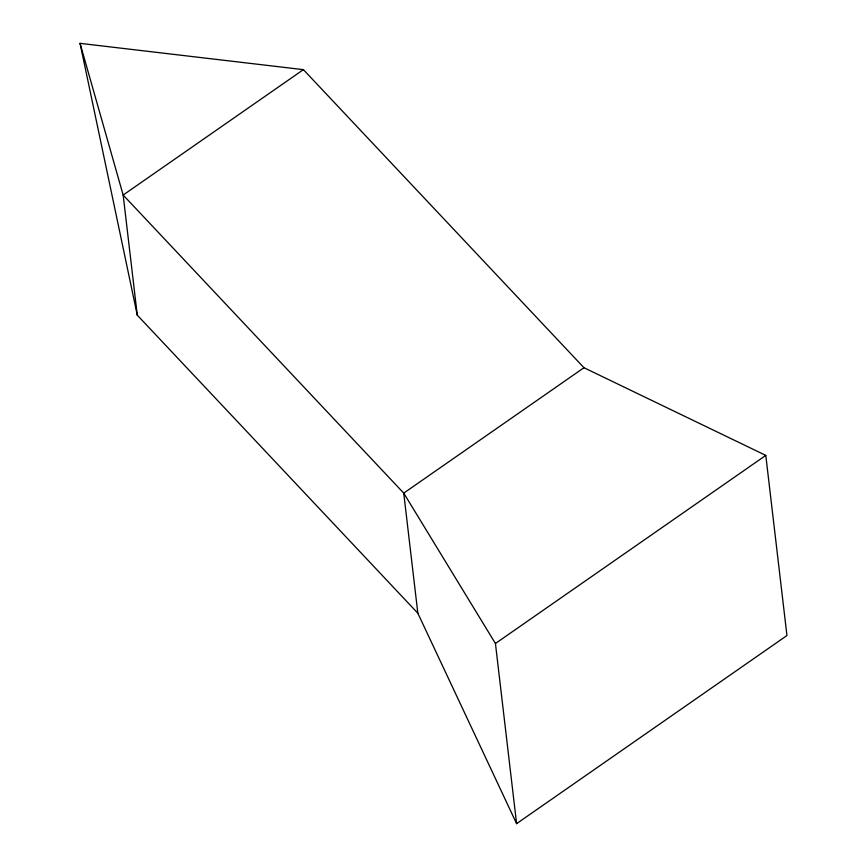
<?xml version="1.0" encoding="UTF-8"?>
<svg xmlns="http://www.w3.org/2000/svg" width="867" height="867" viewBox="0 0 867 867"><rect width="100%" height="100%" fill="white"/><g stroke="black" fill="none" stroke-linecap="round" stroke-linejoin="round"><path stroke-width="1.3" d="M303.396 69.642L123.157 195.042L137.268 315.144L417.84 613.229L516.602 823.65L786.954 635.533L765.789 455.392L583.968 367.727L303.396 69.642L80.046 43.35L137.268 315.144M583.968 367.727L403.74 493.128L417.84 613.229M516.602 823.65L495.436 643.498L765.789 455.392M495.436 643.498L403.74 493.128L123.157 195.042L80.046 43.35"/></g></svg>
